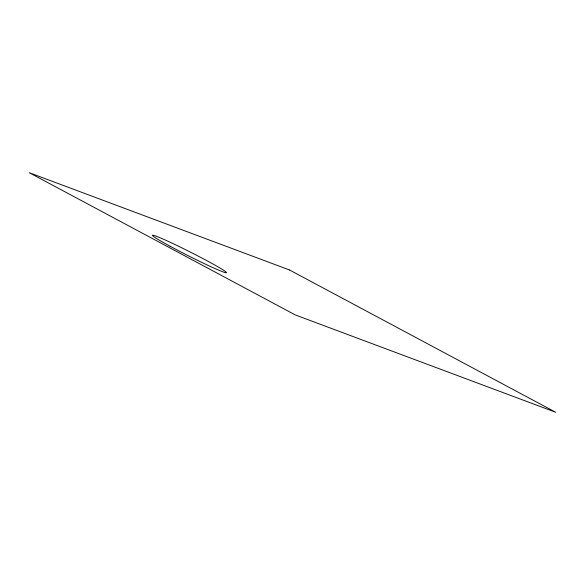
<?xml version="1.0" encoding="UTF-8"?>
<svg xmlns="http://www.w3.org/2000/svg" width="585" height="585" viewBox="0 0 585 585"><rect width="100%" height="100%" fill="white"/><g stroke="black" fill="none" stroke-linecap="round" stroke-linejoin="round"><path stroke-width="0.88" d="M289.604 270.021L29.25 172.707L295.396 314.979L555.75 412.293L289.604 270.021M170.081 246.234A41.476 2.099 26.8 0 0 226.468 272.683A41.476 2.099 26.8 0 0 171.785 243.024A41.476 2.099 26.8 0 0 170.081 246.234"/></g></svg>
